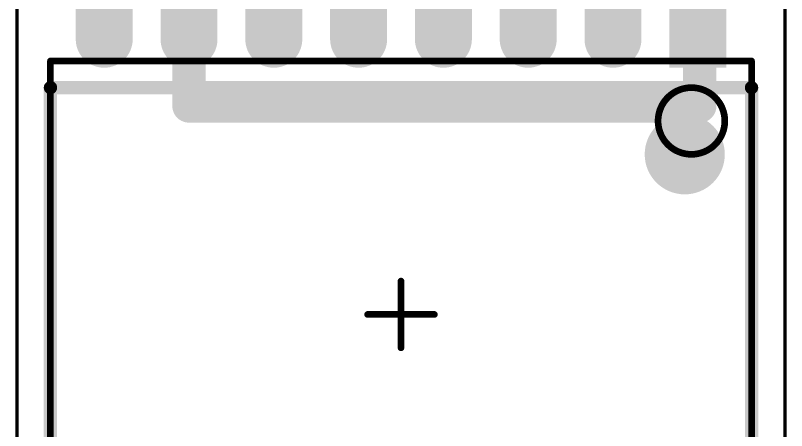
# Model space of a CAD drawing. Header units: millimetres. Extents: x 29 to 180, y 30 to 200.
# Drawn here: x 99.52 to 111.08, y 61.26 to 67.48 of the extents above; entities that cross this region are included whole.
import ezdxf

# ---------------------------------------------------------------- set-up
doc = ezdxf.new("R2010")
doc.units = ezdxf.units.MM
for name, color, linetype in [('Mechanical13', 56, 'Continuous'), ('Mechanical15', 56, 'Continuous'), ('TopLayer', 1, 'Continuous'), ('TopOverlay', 2, 'Continuous'), ('TopPaste', 8, 'Continuous'), ('TopSolder', 216, 'Continuous')]:
    doc.layers.add(name, color=color, linetype=linetype)

# ---------------------------------------------------------------- blocks, each defined once
blk = doc.blocks.new('SOIC127P1030X265_16M_160')
at = {"layer": 'Mechanical13', "const_width": 0.0999998}
for points in [[(3.80000002, 5.249999659999999), (-3.80000002, 5.249999659999999)], [(-3.80000002, -5.249999659999999), (-3.80000002, 5.249999659999999)], [(3.80000002, -5.249999659999999), (3.80000002, 5.249999659999999)], [(3.80000002, -5.249999659999999), (-3.80000002, -5.249999659999999)]]:
    blk.add_lwpolyline(points, dxfattribs=at)
at = {"layer": 'Mechanical13'}
for points, const_width in [([(-3.8249987, 5.249999659999999, 1), (-3.77500134, 5.249999659999999, 1)], 0.0499999), ([(-3.8249987, 5.249999659999999, 1), (-3.77500134, 5.249999659999999, 1)], 0.0499999), ([(3.77500134, 5.249999659999999, 1), (3.8249987, 5.249999659999999, 1)], 0.0499999), ([(3.77500134, 5.249999659999999, 1), (3.8249987, 5.249999659999999, 1)], 0.0499999), ([(-2.40000028, 4.34999892, 1), (-3.39999828, 4.34999892, 1)], 0.0999998), ([(-3.42499696, 4.34999892, 1), (-3.3749996, 4.34999892, 1)], 0.0499999), ([(-2.42499896, 4.34999892, 1), (-2.3750016, 4.34999892, 1)], 0.0499999), ([(-3.8249987, -5.249999659999999, 1), (-3.77500134, -5.249999659999999, 1)], 0.0499999), ([(-3.8249987, -5.249999659999999, 1), (-3.77500134, -5.249999659999999, 1)], 0.0499999), ([(3.77500134, -5.249999659999999, 1), (3.8249987, -5.249999659999999, 1)], 0.0499999), ([(3.77500134, -5.249999659999999, 1), (3.8249987, -5.249999659999999, 1)], 0.0499999)]:
    blk.add_lwpolyline(points, format="xyb", close=True, dxfattribs=dict(at, const_width=const_width))
at = {"layer": 'Mechanical15'}
for points, const_width in [([(6.37499868, 5.7500012), (-6.37500122, 5.7500012)], 0.0499999), ([(-6.37500122, -5.7500012), (-6.37500122, 5.7500012)], 0.0499999), ([(6.37499868, -5.7500012), (6.37499868, 5.7500012)], 0.0499999), ([(0, -0.499999), (0, 0.499999)], 0.0999998), ([(0.499999, 0), (-0.50000154, 0)], 0.0999998), ([(6.37499868, -5.7500012), (-6.37500122, -5.7500012)], 0.0499999)]:
    blk.add_lwpolyline(points, dxfattribs=dict(at, const_width=const_width))
for points, const_width in [([(-6.387500559999999, 5.7500012, 1), (-6.36250188, 5.7500012, 1)], 0.02499868), ([(-6.387500559999999, 5.7500012, 1), (-6.36250188, 5.7500012, 1)], 0.02499868), ([(6.362499339999999, 5.7500012, 1), (6.38749802, 5.7500012, 1)], 0.02499868), ([(6.362499339999999, 5.7500012, 1), (6.38749802, 5.7500012, 1)], 0.02499868), ([(-0.02499868, 0.499999, 1), (0.02499868, 0.499999, 1)], 0.0499999), ([(-0.52500022, 0, 1), (-0.47500286, 0, 1)], 0.0499999), ([(0.47500032, 0, 1), (0.52499768, 0, 1)], 0.0499999), ([(-0.02499868, -0.499999, 1), (0.02499868, -0.499999, 1)], 0.0499999), ([(-6.387500559999999, -5.7500012, 1), (-6.36250188, -5.7500012, 1)], 0.02499868), ([(-6.387500559999999, -5.7500012, 1), (-6.36250188, -5.7500012, 1)], 0.02499868), ([(6.362499339999999, -5.7500012, 1), (6.38749802, -5.7500012, 1)], 0.02499868), ([(6.362499339999999, -5.7500012, 1), (6.38749802, -5.7500012, 1)], 0.02499868)]:
    blk.add_lwpolyline(points, format="xyb", close=True, dxfattribs=dict(at, const_width=const_width))
at = {"layer": 'TopLayer', "const_width": 0.6500012399999999}
for points in [[(4.12500064, 4.444999999999999), (5.575000279999999, 4.444999999999999)], [(-5.575000279999999, 3.175), (-4.12500064, 3.175)], [(4.12500064, 3.175), (5.575000279999999, 3.175)], [(-5.575000279999999, 1.905), (-4.12500064, 1.905)], [(4.12500064, 1.905), (5.575000279999999, 1.905)], [(-5.575000279999999, 0.635), (-4.12500064, 0.635)], [(4.12500064, 0.635), (5.575000279999999, 0.635)], [(-5.575000279999999, -0.635), (-4.12500064, -0.635)], [(4.12500064, -0.635), (5.575000279999999, -0.635)], [(-5.575000279999999, -1.905), (-4.12500064, -1.905)], [(4.12500064, -1.905), (5.575000279999999, -1.905)], [(-5.575000279999999, -3.175), (-4.12500064, -3.175)], [(4.12500064, -3.175), (5.575000279999999, -3.175)], [(-5.575000279999999, -4.444999999999999), (-4.12500064, -4.444999999999999)], [(4.12500064, -4.444999999999999), (5.575000279999999, -4.444999999999999)]]:
    blk.add_lwpolyline(points, dxfattribs=at)
at = {"layer": 'TopLayer', "const_width": 0.32500062}
for points in [[(3.9625016, 4.444999999999999, 1), (4.28749968, 4.444999999999999, 1)], [(5.41250124, 4.444999999999999, 1), (5.73749932, 4.444999999999999, 1)], [(-5.73749932, 3.175, 1), (-5.41250124, 3.175, 1)], [(-4.28749968, 3.175, 1), (-3.9625016, 3.175, 1)], [(3.9625016, 3.175, 1), (4.28749968, 3.175, 1)], [(5.41250124, 3.175, 1), (5.73749932, 3.175, 1)], [(-5.73749932, 1.905, 1), (-5.41250124, 1.905, 1)], [(-4.28749968, 1.905, 1), (-3.9625016, 1.905, 1)], [(3.9625016, 1.905, 1), (4.28749968, 1.905, 1)], [(5.41250124, 1.905, 1), (5.73749932, 1.905, 1)], [(-5.73749932, 0.635, 1), (-5.41250124, 0.635, 1)], [(-4.28749968, 0.635, 1), (-3.9625016, 0.635, 1)], [(3.9625016, 0.635, 1), (4.28749968, 0.635, 1)], [(5.41250124, 0.635, 1), (5.73749932, 0.635, 1)], [(-5.73749932, -0.635, 1), (-5.41250124, -0.635, 1)], [(-4.28749968, -0.635, 1), (-3.9625016, -0.635, 1)], [(3.9625016, -0.635, 1), (4.28749968, -0.635, 1)], [(5.41250124, -0.635, 1), (5.73749932, -0.635, 1)], [(-5.73749932, -1.905, 1), (-5.41250124, -1.905, 1)], [(-4.28749968, -1.905, 1), (-3.9625016, -1.905, 1)], [(3.9625016, -1.905, 1), (4.28749968, -1.905, 1)], [(5.41250124, -1.905, 1), (5.73749932, -1.905, 1)], [(-5.73749932, -3.175, 1), (-5.41250124, -3.175, 1)], [(-4.28749968, -3.175, 1), (-3.9625016, -3.175, 1)], [(3.9625016, -3.175, 1), (4.28749968, -3.175, 1)], [(5.41250124, -3.175, 1), (5.73749932, -3.175, 1)], [(-5.73749932, -4.444999999999999, 1), (-5.41250124, -4.444999999999999, 1)], [(-4.28749968, -4.444999999999999, 1), (-3.9625016, -4.444999999999999, 1)], [(3.9625016, -4.444999999999999, 1), (4.28749968, -4.444999999999999, 1)], [(5.41250124, -4.444999999999999, 1), (5.73749932, -4.444999999999999, 1)]]:
    blk.add_lwpolyline(points, format="xyb", close=True, dxfattribs=at)
at = {"layer": 'TopLayer'}
blk.add_solid([(-3.80000002, 4.119999379999999), (-3.80000002, 4.770000619999999), (-5.900000899999999, 4.119999379999999), (-5.900000899999999, 4.770000619999999)], dxfattribs=at)
at = {"layer": 'TopOverlay'}
for points, const_width in [([(-4.724999439999999, 5.31999952, 1), (-4.97500148, 5.31999952, 1)], 0.2499995), ([(-5.03750072, 5.31999952, 1), (-4.912502239999999, 5.31999952, 1)], 0.12499848), ([(-4.78749868, 5.31999952, 1), (-4.662500199999999, 5.31999952, 1)], 0.12499848), ([(-3.45000072, 5.249999659999999, 1), (-3.35000092, 5.249999659999999, 1)], 0.0999998), ([(-3.45000072, 5.249999659999999, 1), (-3.35000092, 5.249999659999999, 1)], 0.0999998), ([(3.34999838, 5.249999659999999, 1), (3.44999818, 5.249999659999999, 1)], 0.0999998), ([(3.34999838, 5.249999659999999, 1), (3.44999818, 5.249999659999999, 1)], 0.0999998), ([(-2.10000088, 4.24999912, 1), (-2.69999968, 4.24999912, 1)], 0.5999987999999999), ([(-2.84999938, 4.24999912, 1), (-2.54999998, 4.24999912, 1)], 0.2999994), ([(-2.25000058, 4.24999912, 1), (-1.95000118, 4.24999912, 1)], 0.2999994), ([(-3.45000072, -5.249999659999999, 1), (-3.35000092, -5.249999659999999, 1)], 0.0999998), ([(-3.45000072, -5.249999659999999, 1), (-3.35000092, -5.249999659999999, 1)], 0.0999998), ([(3.34999838, -5.249999659999999, 1), (3.44999818, -5.249999659999999, 1)], 0.0999998), ([(3.34999838, -5.249999659999999, 1), (3.44999818, -5.249999659999999, 1)], 0.0999998)]:
    blk.add_lwpolyline(points, format="xyb", close=True, dxfattribs=dict(at, const_width=const_width))
at = {"layer": 'TopOverlay', "const_width": 0.1999996}
for points in [[(3.39999828, 5.249999659999999), (-3.40000082, 5.249999659999999)], [(-3.40000082, -5.249999659999999), (-3.40000082, 5.249999659999999)], [(3.39999828, -5.249999659999999), (3.39999828, 5.249999659999999)], [(3.39999828, -5.249999659999999), (-3.40000082, -5.249999659999999)]]:
    blk.add_lwpolyline(points, dxfattribs=at)
at = {"layer": 'TopPaste', "const_width": 0.6500012399999999}
for points in [[(4.12500064, 4.444999999999999), (5.575000279999999, 4.444999999999999)], [(-5.575000279999999, 3.175), (-4.12500064, 3.175)], [(4.12500064, 3.175), (5.575000279999999, 3.175)], [(-5.575000279999999, 1.905), (-4.12500064, 1.905)], [(4.12500064, 1.905), (5.575000279999999, 1.905)], [(-5.575000279999999, 0.635), (-4.12500064, 0.635)], [(4.12500064, 0.635), (5.575000279999999, 0.635)], [(-5.575000279999999, -0.635), (-4.12500064, -0.635)], [(4.12500064, -0.635), (5.575000279999999, -0.635)], [(-5.575000279999999, -1.905), (-4.12500064, -1.905)], [(4.12500064, -1.905), (5.575000279999999, -1.905)], [(-5.575000279999999, -3.175), (-4.12500064, -3.175)], [(4.12500064, -3.175), (5.575000279999999, -3.175)], [(-5.575000279999999, -4.444999999999999), (-4.12500064, -4.444999999999999)], [(4.12500064, -4.444999999999999), (5.575000279999999, -4.444999999999999)]]:
    blk.add_lwpolyline(points, dxfattribs=at)
at = {"layer": 'TopPaste', "const_width": 0.32500062}
for points in [[(3.9625016, 4.444999999999999, 1), (4.28749968, 4.444999999999999, 1)], [(5.41250124, 4.444999999999999, 1), (5.73749932, 4.444999999999999, 1)], [(-5.73749932, 3.175, 1), (-5.41250124, 3.175, 1)], [(-4.28749968, 3.175, 1), (-3.9625016, 3.175, 1)], [(3.9625016, 3.175, 1), (4.28749968, 3.175, 1)], [(5.41250124, 3.175, 1), (5.73749932, 3.175, 1)], [(-5.73749932, 1.905, 1), (-5.41250124, 1.905, 1)], [(-4.28749968, 1.905, 1), (-3.9625016, 1.905, 1)], [(3.9625016, 1.905, 1), (4.28749968, 1.905, 1)], [(5.41250124, 1.905, 1), (5.73749932, 1.905, 1)], [(-5.73749932, 0.635, 1), (-5.41250124, 0.635, 1)], [(-4.28749968, 0.635, 1), (-3.9625016, 0.635, 1)], [(3.9625016, 0.635, 1), (4.28749968, 0.635, 1)], [(5.41250124, 0.635, 1), (5.73749932, 0.635, 1)], [(-5.73749932, -0.635, 1), (-5.41250124, -0.635, 1)], [(-4.28749968, -0.635, 1), (-3.9625016, -0.635, 1)], [(3.9625016, -0.635, 1), (4.28749968, -0.635, 1)], [(5.41250124, -0.635, 1), (5.73749932, -0.635, 1)], [(-5.73749932, -1.905, 1), (-5.41250124, -1.905, 1)], [(-4.28749968, -1.905, 1), (-3.9625016, -1.905, 1)], [(3.9625016, -1.905, 1), (4.28749968, -1.905, 1)], [(5.41250124, -1.905, 1), (5.73749932, -1.905, 1)], [(-5.73749932, -3.175, 1), (-5.41250124, -3.175, 1)], [(-4.28749968, -3.175, 1), (-3.9625016, -3.175, 1)], [(3.9625016, -3.175, 1), (4.28749968, -3.175, 1)], [(5.41250124, -3.175, 1), (5.73749932, -3.175, 1)], [(-5.73749932, -4.444999999999999, 1), (-5.41250124, -4.444999999999999, 1)], [(-4.28749968, -4.444999999999999, 1), (-3.9625016, -4.444999999999999, 1)], [(3.9625016, -4.444999999999999, 1), (4.28749968, -4.444999999999999, 1)], [(5.41250124, -4.444999999999999, 1), (5.73749932, -4.444999999999999, 1)]]:
    blk.add_lwpolyline(points, format="xyb", close=True, dxfattribs=at)
at = {"layer": 'TopPaste'}
blk.add_solid([(-3.80000002, 4.119999379999999), (-3.80000002, 4.770000619999999), (-5.900000899999999, 4.119999379999999), (-5.900000899999999, 4.770000619999999)], dxfattribs=at)
at = {"layer": 'TopSolder', "const_width": 0.85320124}
for points in [[(4.12500064, 4.444999999999999), (5.575000279999999, 4.444999999999999)], [(-5.575000279999999, 3.175), (-4.12500064, 3.175)], [(4.12500064, 3.175), (5.575000279999999, 3.175)], [(-5.575000279999999, 1.905), (-4.12500064, 1.905)], [(4.12500064, 1.905), (5.575000279999999, 1.905)], [(-5.575000279999999, 0.635), (-4.12500064, 0.635)], [(4.12500064, 0.635), (5.575000279999999, 0.635)], [(-5.575000279999999, -0.635), (-4.12500064, -0.635)], [(4.12500064, -0.635), (5.575000279999999, -0.635)], [(-5.575000279999999, -1.905), (-4.12500064, -1.905)], [(4.12500064, -1.905), (5.575000279999999, -1.905)], [(-5.575000279999999, -3.175), (-4.12500064, -3.175)], [(4.12500064, -3.175), (5.575000279999999, -3.175)], [(-5.575000279999999, -4.444999999999999), (-4.12500064, -4.444999999999999)], [(4.12500064, -4.444999999999999), (5.575000279999999, -4.444999999999999)]]:
    blk.add_lwpolyline(points, dxfattribs=at)
at = {"layer": 'TopSolder', "const_width": 0.42660062}
for points in [[(3.9117016, 4.444999999999999, 1), (4.33829968, 4.444999999999999, 1)], [(5.361701239999999, 4.444999999999999, 1), (5.788299319999999, 4.444999999999999, 1)], [(-5.788299319999999, 3.175, 1), (-5.361701239999999, 3.175, 1)], [(-4.33829968, 3.175, 1), (-3.9117016, 3.175, 1)], [(3.9117016, 3.175, 1), (4.33829968, 3.175, 1)], [(5.361701239999999, 3.175, 1), (5.788299319999999, 3.175, 1)], [(-5.788299319999999, 1.905, 1), (-5.361701239999999, 1.905, 1)], [(-4.33829968, 1.905, 1), (-3.9117016, 1.905, 1)], [(3.9117016, 1.905, 1), (4.33829968, 1.905, 1)], [(5.361701239999999, 1.905, 1), (5.788299319999999, 1.905, 1)], [(-5.788299319999999, 0.635, 1), (-5.361701239999999, 0.635, 1)], [(-4.33829968, 0.635, 1), (-3.9117016, 0.635, 1)], [(3.9117016, 0.635, 1), (4.33829968, 0.635, 1)], [(5.361701239999999, 0.635, 1), (5.788299319999999, 0.635, 1)], [(-5.788299319999999, -0.635, 1), (-5.361701239999999, -0.635, 1)], [(-4.33829968, -0.635, 1), (-3.9117016, -0.635, 1)], [(3.9117016, -0.635, 1), (4.33829968, -0.635, 1)], [(5.361701239999999, -0.635, 1), (5.788299319999999, -0.635, 1)], [(-5.788299319999999, -1.905, 1), (-5.361701239999999, -1.905, 1)], [(-4.33829968, -1.905, 1), (-3.9117016, -1.905, 1)], [(3.9117016, -1.905, 1), (4.33829968, -1.905, 1)], [(5.361701239999999, -1.905, 1), (5.788299319999999, -1.905, 1)], [(-5.788299319999999, -3.175, 1), (-5.361701239999999, -3.175, 1)], [(-4.33829968, -3.175, 1), (-3.9117016, -3.175, 1)], [(3.9117016, -3.175, 1), (4.33829968, -3.175, 1)], [(5.361701239999999, -3.175, 1), (5.788299319999999, -3.175, 1)], [(-5.788299319999999, -4.444999999999999, 1), (-5.361701239999999, -4.444999999999999, 1)], [(-4.33829968, -4.444999999999999, 1), (-3.9117016, -4.444999999999999, 1)], [(3.9117016, -4.444999999999999, 1), (4.33829968, -4.444999999999999, 1)], [(5.361701239999999, -4.444999999999999, 1), (5.788299319999999, -4.444999999999999, 1)]]:
    blk.add_lwpolyline(points, format="xyb", close=True, dxfattribs=at)
at = {"layer": 'TopSolder'}
blk.add_solid([(-3.69840002, 4.01839938), (-3.69840002, 4.87160062), (-6.0016009, 4.01839938), (-6.0016009, 4.87160062)], dxfattribs=at)

msp = doc.modelspace()

# ---------------------------------------------------------------- linework, layer by layer
at = {"layer": 'TopLayer', "const_width": 0.499999}
for points in [[(102.12500022, 66.12500364), (102.12500022, 67.85000654)], [(109.77500016, 66.12500364), (109.77500016, 67.8200066)], [(102.12500022, 66.12500364), (109.77500016, 66.12500364)]]:
    msp.add_lwpolyline(points, dxfattribs=at)
at = {"layer": 'TopLayer', "const_width": 0.2499995}
for points in [[(102.00000174, 66.12500364, 1), (102.2499987, 66.12500364, 1)], [(102.00000174, 66.12500364, 1), (102.2499987, 66.12500364, 1)], [(109.65000168, 66.12500364, 1), (109.89999864, 66.12500364, 1)], [(109.65000168, 66.12500364, 1), (109.89999864, 66.12500364, 1)]]:
    msp.add_lwpolyline(points, format="xyb", close=True, dxfattribs=at)

# ---------------------------------------------------------------- block references
at = {"rotation": 270}
msp.add_blockref('SOIC127P1030X265_16M_160', (105.30000022, 63.00000608), dxfattribs=at)

doc.saveas('drawing.dxf')
